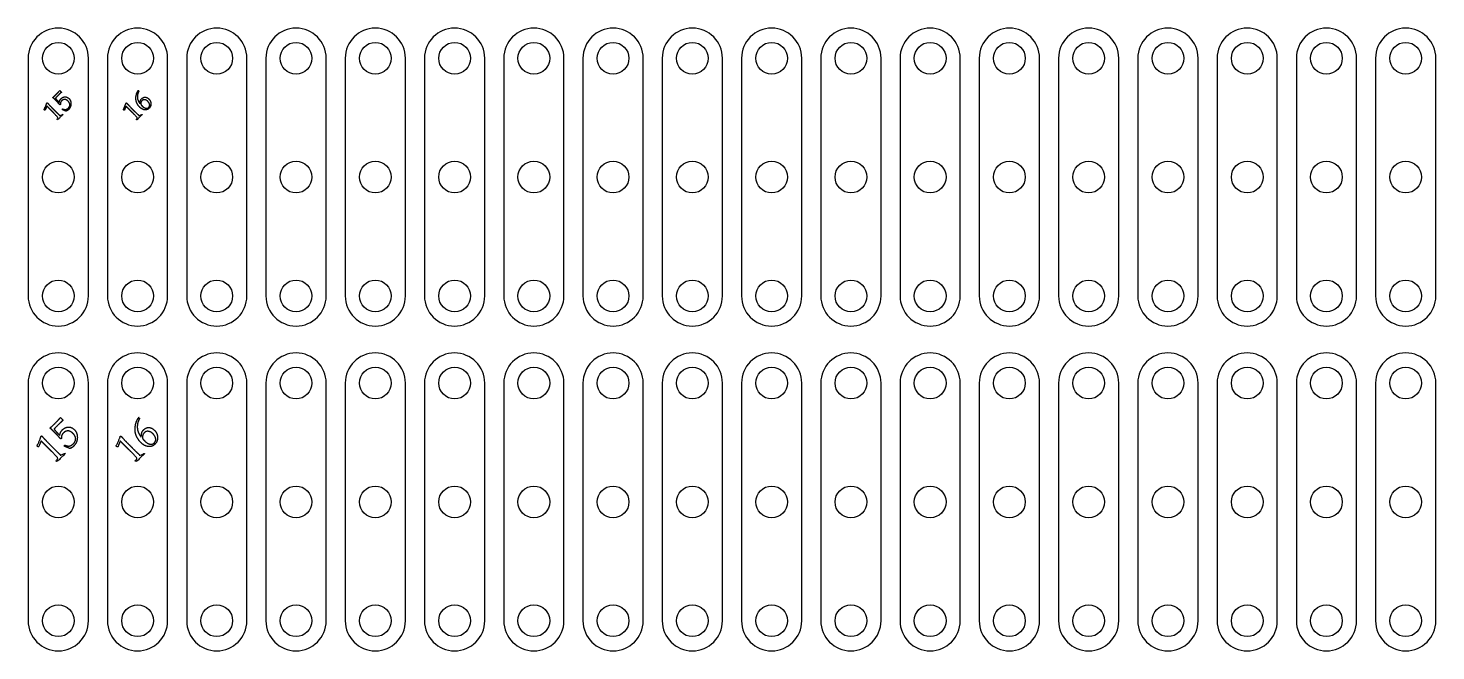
# Model space of a CAD drawing. Extents: x -1.6 to 16.2, y -3 to 0.9.
# Drawn here: x 7.31 to 16.19, y -2.99 to 0.94 of the extents above; entities that cross this region are included whole.
import ezdxf

# ---------------------------------------------------------------- set-up
doc = ezdxf.new("R2010")
doc.units = 0
doc.header["$MEASUREMENT"] = 0
doc.layers.add('1', color=7, linetype='CONTINUOUS')

msp = doc.modelspace()

# ---------------------------------------------------------------- linework, layer by layer
at = {"layer": '1', "color": 163, "linetype": 'CONTINUOUS'}
for p, q in [((7.31, 0.75), (7.31, -0.75)), ((7.69, -0.75), (7.69, 0.75)), ((7.81, 0.75), (7.81, -0.75)), ((8.19, -0.75), (8.19, 0.75)), ((8.31, 0.75), (8.31, -0.75)), ((8.69, -0.75), (8.69, 0.75)), ((8.81, 0.75), (8.81, -0.75)), ((9.19, -0.75), (9.19, 0.75)), ((9.31, 0.75), (9.31, -0.75)), ((9.69, -0.75), (9.69, 0.75)), ((9.81, 0.75), (9.81, -0.75)), ((10.19, -0.75), (10.19, 0.75)), ((10.31, 0.75), (10.31, -0.75)), ((10.69, -0.75), (10.69, 0.75)), ((10.81, 0.75), (10.81, -0.75)), ((11.19, -0.75), (11.19, 0.75)), ((11.31, 0.75), (11.31, -0.75)), ((11.69, -0.75), (11.69, 0.75)), ((11.81, 0.75), (11.81, -0.75)), ((12.19, -0.75), (12.19, 0.75)), ((12.31, 0.75), (12.31, -0.75)), ((12.69, -0.75), (12.69, 0.75)), ((12.81, 0.75), (12.81, -0.75)), ((13.19, -0.75), (13.19, 0.75)), ((13.31, 0.75), (13.31, -0.75)), ((13.69, -0.75), (13.69, 0.75)), ((13.81, 0.75), (13.81, -0.75)), ((14.19, -0.75), (14.19, 0.75)), ((14.31, 0.75), (14.31, -0.75)), ((14.69, -0.75), (14.69, 0.75)), ((14.81, 0.75), (14.81, -0.75)), ((15.19, -0.75), (15.19, 0.75)), ((15.31, 0.75), (15.31, -0.75)), ((15.69, -0.75), (15.69, 0.75)), ((15.81, 0.75), (15.81, -0.75)), ((16.19, -0.75), (16.19, 0.75)), ((7.31, -1.3), (7.31, -2.8)), ((7.69, -2.8), (7.69, -1.3)), ((7.81, -1.3), (7.81, -2.8)), ((8.19, -2.8), (8.19, -1.3)), ((8.31, -1.3), (8.31, -2.8)), ((8.69, -2.8), (8.69, -1.3)), ((8.81, -1.3), (8.81, -2.8)), ((9.19, -2.8), (9.19, -1.3)), ((9.31, -1.3), (9.31, -2.8)), ((9.69, -2.8), (9.69, -1.3)), ((9.81, -1.3), (9.81, -2.8)), ((10.19, -2.8), (10.19, -1.3)), ((10.31, -1.3), (10.31, -2.8)), ((10.69, -2.8), (10.69, -1.3)), ((10.81, -1.3), (10.81, -2.8)), ((11.19, -2.8), (11.19, -1.3)), ((11.31, -1.3), (11.31, -2.8)), ((11.69, -2.8), (11.69, -1.3)), ((11.81, -1.3), (11.81, -2.8)), ((12.19, -2.8), (12.19, -1.3)), ((12.31, -1.3), (12.31, -2.8)), ((12.69, -2.8), (12.69, -1.3)), ((12.81, -1.3), (12.81, -2.8)), ((13.19, -2.8), (13.19, -1.3)), ((13.31, -1.3), (13.31, -2.8)), ((13.69, -2.8), (13.69, -1.3)), ((13.81, -1.3), (13.81, -2.8)), ((14.19, -2.8), (14.19, -1.3)), ((14.31, -1.3), (14.31, -2.8)), ((14.69, -2.8), (14.69, -1.3)), ((14.81, -1.3), (14.81, -2.8)), ((15.19, -2.8), (15.19, -1.3)), ((15.31, -1.3), (15.31, -2.8)), ((15.69, -2.8), (15.69, -1.3)), ((15.81, -1.3), (15.81, -2.8)), ((16.19, -2.8), (16.19, -1.3))]:
    msp.add_line(p, q, dxfattribs=at)
for centre in [(7.5, 0.75), (8, 0.75), (8.5, 0.75), (9, 0.75), (9.5, 0.75), (10, 0.75), (10.5, 0.75), (11, 0.75), (11.5, 0.75), (12, 0.75), (12.5, 0.75), (13, 0.75), (13.5, 0.75), (14, 0.75), (14.5, 0.75), (15, 0.75), (15.5, 0.75), (16, 0.75), (7.5, 0), (8, 0), (8.5, 0), (9, 0), (9.5, 0), (10, 0), (10.5, 0), (11, 0), (11.5, 0), (12, 0), (12.5, 0), (13, 0), (13.5, 0), (14, 0), (14.5, 0), (15, 0), (15.5, 0), (16, 0), (7.5, -0.75), (8, -0.75), (8.5, -0.75), (9, -0.75), (9.5, -0.75), (10, -0.75), (10.5, -0.75), (11, -0.75), (11.5, -0.75), (12, -0.75), (12.5, -0.75), (13, -0.75), (13.5, -0.75), (14, -0.75), (14.5, -0.75), (15, -0.75), (15.5, -0.75), (16, -0.75), (7.5, -1.3), (8, -1.3), (8.5, -1.3), (9, -1.3), (9.5, -1.3), (10, -1.3), (10.5, -1.3), (11, -1.3), (11.5, -1.3), (12, -1.3), (12.5, -1.3), (13, -1.3), (13.5, -1.3), (14, -1.3), (14.5, -1.3), (15, -1.3), (15.5, -1.3), (16, -1.3), (7.5, -2.05), (8, -2.05), (8.5, -2.05), (9, -2.05), (9.5, -2.05), (10, -2.05), (10.5, -2.05), (11, -2.05), (11.5, -2.05), (12, -2.05), (12.5, -2.05), (13, -2.05), (13.5, -2.05), (14, -2.05), (14.5, -2.05), (15, -2.05), (15.5, -2.05), (16, -2.05), (7.5, -2.8), (8, -2.8), (8.5, -2.8), (9, -2.8), (9.5, -2.8), (10, -2.8), (10.5, -2.8), (11, -2.8), (11.5, -2.8), (12, -2.8), (12.5, -2.8), (13, -2.8), (13.5, -2.8), (14, -2.8), (14.5, -2.8), (15, -2.8), (15.5, -2.8), (16, -2.8)]:
    msp.add_circle(centre, 0.1, dxfattribs=at)
for centre, start, end in [((7.5, 0.75), 0, 180), ((8, 0.75), 0, 180), ((8.5, 0.75), 0, 180), ((9, 0.75), 0, 180), ((9.5, 0.75), 0, 180), ((10, 0.75), 0, 180), ((10.5, 0.75), 0, 180), ((11, 0.75), 0, 180), ((11.5, 0.75), 0, 180), ((12, 0.75), 0, 180), ((12.5, 0.75), 0, 180), ((13, 0.75), 0, 180), ((13.5, 0.75), 0, 180), ((14, 0.75), 0, 180), ((14.5, 0.75), 0, 180), ((15, 0.75), 0, 180), ((15.5, 0.75), 0, 180), ((16, 0.75), 0, 180), ((7.5, -0.75), 180, 0), ((8, -0.75), 180, 0), ((8.5, -0.75), 180, 0), ((9, -0.75), 180, 0), ((9.5, -0.75), 180, 0), ((10, -0.75), 180, 0), ((10.5, -0.75), 180, 0), ((11, -0.75), 180, 0), ((11.5, -0.75), 180, 0), ((12, -0.75), 180, 0), ((12.5, -0.75), 180, 0), ((13, -0.75), 180, 0), ((13.5, -0.75), 180, 0), ((14, -0.75), 180, 0), ((14.5, -0.75), 180, 0), ((15, -0.75), 180, 0), ((15.5, -0.75), 180, 0), ((16, -0.75), 180, 0), ((7.5, -1.3), 0, 180), ((8, -1.3), 0, 180), ((8.5, -1.3), 0, 180), ((9, -1.3), 0, 180), ((9.5, -1.3), 0, 180), ((10, -1.3), 0, 180), ((10.5, -1.3), 0, 180), ((11, -1.3), 0, 180), ((11.5, -1.3), 0, 180), ((12, -1.3), 0, 180), ((12.5, -1.3), 0, 180), ((13, -1.3), 0, 180), ((13.5, -1.3), 0, 180), ((14, -1.3), 0, 180), ((14.5, -1.3), 0, 180), ((15, -1.3), 0, 180), ((15.5, -1.3), 0, 180), ((16, -1.3), 0, 180), ((7.5, -2.8), 180, 0), ((8, -2.8), 180, 0), ((8.5, -2.8), 180, 0), ((9, -2.8), 180, 0), ((9.5, -2.8), 180, 0), ((10, -2.8), 180, 0), ((10.5, -2.8), 180, 0), ((11, -2.8), 180, 0), ((11.5, -2.8), 180, 0), ((12, -2.8), 180, 0), ((12.5, -2.8), 180, 0), ((13, -2.8), 180, 0), ((13.5, -2.8), 180, 0), ((14, -2.8), 180, 0), ((14.5, -2.8), 180, 0), ((15, -2.8), 180, 0), ((15.5, -2.8), 180, 0), ((16, -2.8), 180, 0)]:
    msp.add_arc(centre, 0.19, start, end, dxfattribs=at)
for points, knots in [([(7.5565, 0.4192), (7.5541, 0.4178), (7.5513, 0.4166), (7.548, 0.4155), (7.5439, 0.4177), (7.5365, 0.421), (7.5261, 0.4253), (7.5259, 0.4256), (7.5256, 0.4259), (7.5254, 0.4262), (7.5257, 0.4273), (7.526, 0.4285), (7.5263, 0.4296), (7.5266, 0.4298), (7.527, 0.43), (7.5273, 0.4301), (7.5368, 0.4274), (7.5425, 0.426), (7.5442, 0.426), (7.5458, 0.4259), (7.5487, 0.4269), (7.557, 0.4306), (7.5607, 0.4332), (7.5681, 0.4407), (7.5709, 0.4453), (7.5737, 0.4552), (7.5734, 0.4603), (7.5695, 0.4704), (7.5663, 0.4752), (7.5574, 0.4841), (7.5529, 0.4871), (7.5434, 0.4903), (7.5387, 0.4904), (7.5291, 0.4874), (7.5249, 0.4848), (7.5189, 0.4788), (7.5172, 0.4765), (7.5159, 0.474), (7.5147, 0.4715), (7.5139, 0.4692), (7.5136, 0.467), (7.5133, 0.4647), (7.5133, 0.4618), (7.5134, 0.4582), (7.5123, 0.4576), (7.5112, 0.4571), (7.5102, 0.4565), (7.506, 0.4611), (7.5018, 0.4657), (7.4976, 0.4703), (7.4953, 0.473), (7.4928, 0.4756), (7.4867, 0.4818), (7.483, 0.4854), (7.4761, 0.4924), (7.4729, 0.4954), (7.4677, 0.4999), (7.4665, 0.501), (7.466, 0.5015), (7.4661, 0.502), (7.4661, 0.5024), (7.4662, 0.5029), (7.4729, 0.5087), (7.4803, 0.5156), (7.4945, 0.5297), (7.5015, 0.5373), (7.5096, 0.5463), (7.5121, 0.5436), (7.5139, 0.5416), (7.5164, 0.539), (7.5179, 0.5377), (7.5201, 0.5358), (7.52, 0.5355), (7.5199, 0.5351), (7.5198, 0.5348), (7.5148, 0.5305), (7.5084, 0.5244), (7.4898, 0.5058), (7.4837, 0.4996), (7.482, 0.4977), (7.4863, 0.4923), (7.4943, 0.4833), (7.5063, 0.4709), (7.5072, 0.4767), (7.5086, 0.4814), (7.5122, 0.4886), (7.5147, 0.4919), (7.5223, 0.4996), (7.5276, 0.5028), (7.5399, 0.5069), (7.5459, 0.507), (7.5578, 0.5033), (7.563, 0.5001), (7.5758, 0.4873), (7.58, 0.4762), (7.5803, 0.4485), (7.575, 0.4362), (7.5615, 0.4227), (7.5588, 0.4206), (7.5565, 0.4192)], [-0.016754, 0, 0, 0, 0.01816, 0.01816, 0.01816, 0.065415, 0.065415, 0.065415, 0.067691, 0.067691, 0.067691, 0.074553, 0.074553, 0.074553, 0.076667, 0.076667, 0.076667, 0.11093, 0.11093, 0.11093, 0.128979, 0.128979, 0.14715, 0.14715, 0.169864, 0.169864, 0.192702, 0.192702, 0.215361, 0.215361, 0.237553, 0.237553, 0.259875, 0.259875, 0.282326, 0.282326, 0.296536, 0.296536, 0.296536, 0.308534, 0.308534, 0.308534, 0.32269, 0.32269, 0.32269, 0.328682, 0.328682, 0.328682, 0.358944, 0.358944, 0.358944, 0.376258, 0.376258, 0.401127, 0.401127, 0.423635, 0.423635, 0.437599, 0.437599, 0.437599, 0.439925, 0.439925, 0.439925, 0.489846, 0.489846, 0.52786, 0.52786, 0.52786, 0.540564, 0.540564, 0.547088, 0.547088, 0.547088, 0.548719, 0.548719, 0.548719, 0.591153, 0.591153, 0.648725, 0.648725, 0.648725, 0.707878, 0.707878, 0.707878, 0.731973, 0.731973, 0.756068, 0.756068, 0.790188, 0.790188, 0.824155, 0.824155, 0.857964, 0.857964, 0.920553, 0.920553, 0.983246, 0.983246, 1, 1, 1, 1.01816]), ([(8.0019, 0.5419), (8.0041, 0.5427), (8.0063, 0.5435), (8.0085, 0.5443), (8.0087, 0.544), (8.009, 0.5438), (8.0092, 0.5435), (8.0057, 0.5381), (8.0029, 0.5308), (7.9985, 0.5123), (7.9984, 0.5028), (8.0025, 0.4831), (8.0074, 0.4737), (8.0152, 0.4647), (8.0156, 0.467), (8.016, 0.4698), (8.017, 0.4771), (8.0175, 0.48), (8.0179, 0.4818), (8.0184, 0.4835), (8.0192, 0.4855), (8.0206, 0.4879), (8.0219, 0.4902), (8.0238, 0.4925), (8.0304, 0.4991), (8.0351, 0.502), (8.0455, 0.505), (8.0508, 0.5047), (8.0614, 0.5009), (8.0665, 0.4975), (8.0782, 0.4858), (8.0822, 0.4784), (8.0848, 0.4626), (8.0846, 0.4557), (8.0811, 0.4443), (8.0778, 0.439), (8.0647, 0.4259), (8.0553, 0.4227), (8.0338, 0.4259), (8.0235, 0.4316), (8.0071, 0.4481), (8.0018, 0.4553), (7.9935, 0.4712), (7.9909, 0.4796), (7.9889, 0.4972), (7.9895, 0.5065), (7.994, 0.5262), (7.9974, 0.5347), (8.0019, 0.5419)], [-0.061075, 0, 0, 0, 0.019165, 0.019165, 0.019165, 0.022003, 0.022003, 0.022003, 0.086539, 0.086539, 0.151074, 0.151074, 0.215609, 0.215609, 0.215609, 0.235196, 0.235196, 0.260273, 0.260273, 0.260273, 0.276022, 0.276022, 0.276022, 0.29725, 0.29725, 0.334965, 0.334965, 0.37268, 0.37268, 0.410594, 0.410594, 0.464213, 0.464213, 0.517833, 0.517833, 0.571591, 0.571591, 0.663674, 0.663674, 0.755698, 0.755698, 0.816618, 0.816618, 0.877684, 0.877684, 0.938925, 0.938925, 1, 1, 1, 1.019165]), ([(7.4215, 0.4332), (7.4201, 0.4296), (7.4189, 0.426), (7.4178, 0.4225), (7.4174, 0.4223), (7.4169, 0.422), (7.4164, 0.4218), (7.4145, 0.4232), (7.4126, 0.4247), (7.4107, 0.4262), (7.4107, 0.4266), (7.4107, 0.427), (7.4107, 0.4274), (7.4136, 0.4327), (7.4169, 0.4398), (7.4242, 0.4576), (7.4267, 0.4641), (7.428, 0.4682), (7.4287, 0.4685), (7.4295, 0.4688), (7.4302, 0.4692), (7.4475, 0.4505), (7.4579, 0.4395), (7.4691, 0.4282), (7.4767, 0.4206), (7.4899, 0.4074), (7.4953, 0.4022), (7.5054, 0.3926), (7.5085, 0.3899), (7.5096, 0.3892), (7.5108, 0.3886), (7.5119, 0.3883), (7.5129, 0.3884), (7.5141, 0.3885), (7.5152, 0.389), (7.5176, 0.3909), (7.521, 0.3939), (7.5266, 0.3988), (7.5284, 0.3979), (7.5293, 0.397), (7.5303, 0.396), (7.521, 0.3865), (7.5145, 0.3803), (7.508, 0.3738), (7.5014, 0.3668), (7.4908, 0.3557), (7.489, 0.3566), (7.4881, 0.3576), (7.4872, 0.3585), (7.4929, 0.3661), (7.4961, 0.3699), (7.4974, 0.3721), (7.4977, 0.3731), (7.4977, 0.3741), (7.4976, 0.3751), (7.497, 0.3764), (7.4959, 0.3781), (7.4948, 0.3799), (7.4907, 0.3843), (7.477, 0.3988), (7.4735, 0.4025), (7.4653, 0.4107), (7.4572, 0.4188), (7.4372, 0.4388), (7.4308, 0.4452), (7.4297, 0.4461), (7.4286, 0.4471), (7.4277, 0.4473), (7.4271, 0.4466), (7.4263, 0.4454), (7.4258, 0.4442), (7.4238, 0.4391), (7.4227, 0.4361), (7.4215, 0.4332)], [-0.013919, 0, 0, 0, 0.002479, 0.002479, 0.002479, 0.002841, 0.002841, 0.002841, 0.004417, 0.004417, 0.004417, 0.004685, 0.004685, 0.004685, 0.009823, 0.009823, 0.014968, 0.014968, 0.014968, 0.015518, 0.015518, 0.015518, 0.025942, 0.025942, 0.047831, 0.047831, 0.063965, 0.063965, 0.080177, 0.080177, 0.080177, 0.081713, 0.081713, 0.081713, 0.08341, 0.08341, 0.085108, 0.085108, 0.085108, 0.086759, 0.086759, 0.086759, 0.098099, 0.098099, 0.106675, 0.106675, 0.106675, 0.108272, 0.108272, 0.108272, 0.11438, 0.11438, 0.12064, 0.12064, 0.12064, 0.122541, 0.122541, 0.122541, 0.130211, 0.130211, 0.137881, 0.137881, 0.473447, 0.473447, 0.968167, 0.968167, 0.968167, 0.975656, 0.975656, 0.975656, 0.986081, 0.986081, 1, 1, 1, 1.002479]), ([(7.9211, 0.4328), (7.9197, 0.4291), (7.9184, 0.4256), (7.9174, 0.4221), (7.9169, 0.4218), (7.9164, 0.4216), (7.9159, 0.4213), (7.914, 0.4228), (7.9122, 0.4243), (7.9103, 0.4258), (7.9103, 0.4262), (7.9103, 0.4266), (7.9103, 0.427), (7.9132, 0.4323), (7.9165, 0.4394), (7.9238, 0.4571), (7.9262, 0.4636), (7.9276, 0.4678), (7.9283, 0.4681), (7.929, 0.4684), (7.9298, 0.4687), (7.9471, 0.4501), (7.9575, 0.439), (7.9687, 0.4278), (7.9763, 0.4202), (7.9895, 0.407), (7.9949, 0.4018), (8.005, 0.3921), (8.0081, 0.3894), (8.0092, 0.3888), (8.0103, 0.3882), (8.0114, 0.3879), (8.0125, 0.388), (8.0136, 0.3881), (8.0148, 0.3886), (8.0172, 0.3905), (8.0206, 0.3934), (8.0261, 0.3984), (8.028, 0.3974), (8.0289, 0.3965), (8.0298, 0.3956), (8.0206, 0.386), (8.0141, 0.3799), (8.0076, 0.3734), (8.0009, 0.3664), (7.9904, 0.3552), (7.9886, 0.3562), (7.9877, 0.3571), (7.9867, 0.358), (7.9924, 0.3656), (7.9956, 0.3695), (7.997, 0.3716), (7.9973, 0.3727), (7.9972, 0.3737), (7.9972, 0.3746), (7.9966, 0.376), (7.9955, 0.3777), (7.9943, 0.3794), (7.9903, 0.3839), (7.9766, 0.3984), (7.9731, 0.402), (7.9648, 0.4103), (7.9568, 0.4184), (7.9368, 0.4383), (7.9303, 0.4448), (7.9292, 0.4457), (7.9282, 0.4467), (7.9273, 0.4468), (7.9266, 0.4462), (7.9259, 0.445), (7.9253, 0.4437), (7.9233, 0.4386), (7.9222, 0.4357), (7.9211, 0.4328)], [-0.013919, 0, 0, 0, 0.002479, 0.002479, 0.002479, 0.002841, 0.002841, 0.002841, 0.004417, 0.004417, 0.004417, 0.004685, 0.004685, 0.004685, 0.009823, 0.009823, 0.014968, 0.014968, 0.014968, 0.015518, 0.015518, 0.015518, 0.025942, 0.025942, 0.047831, 0.047831, 0.063965, 0.063965, 0.080177, 0.080177, 0.080177, 0.081713, 0.081713, 0.081713, 0.08341, 0.08341, 0.085108, 0.085108, 0.085108, 0.086759, 0.086759, 0.086759, 0.098099, 0.098099, 0.106675, 0.106675, 0.106675, 0.108272, 0.108272, 0.108272, 0.11438, 0.11438, 0.12064, 0.12064, 0.12064, 0.122541, 0.122541, 0.122541, 0.130211, 0.130211, 0.137881, 0.137881, 0.473447, 0.473447, 0.968167, 0.968167, 0.968167, 0.975656, 0.975656, 0.975656, 0.986081, 0.986081, 1, 1, 1, 1.002479]), ([(8.0229, 0.4557), (8.0242, 0.4537), (8.0265, 0.4511), (8.0336, 0.444), (8.0382, 0.4405), (8.0485, 0.4349), (8.0534, 0.4337), (8.0629, 0.4345), (8.067, 0.4365), (8.0735, 0.443), (8.0754, 0.4466), (8.0772, 0.455), (8.0765, 0.4596), (8.072, 0.4694), (8.0688, 0.4738), (8.0609, 0.4818), (8.0567, 0.4847), (8.0478, 0.4883), (8.0434, 0.4889), (8.0392, 0.4881), (8.035, 0.4873), (8.0312, 0.4853), (8.0254, 0.4796), (8.0235, 0.4765), (8.0223, 0.4728), (8.021, 0.4692), (8.0204, 0.466), (8.0209, 0.4603), (8.0216, 0.4578), (8.0229, 0.4557)], [-0.058003, 0, 0, 0, 0.071745, 0.071745, 0.166686, 0.166686, 0.261123, 0.261123, 0.355559, 0.355559, 0.435705, 0.435705, 0.515349, 0.515349, 0.594377, 0.594377, 0.672949, 0.672949, 0.75152, 0.75152, 0.75152, 0.828075, 0.828075, 0.884428, 0.884428, 0.884428, 0.941997, 0.941997, 1, 1, 1, 1.071745]), ([(7.5847, -1.7082), (7.5812, -1.7103), (7.577, -1.7121), (7.572, -1.7137), (7.5658, -1.7104), (7.5548, -1.7055), (7.5391, -1.6991), (7.5388, -1.6986), (7.5385, -1.6981), (7.5381, -1.6977), (7.5386, -1.696), (7.539, -1.6943), (7.5395, -1.6926), (7.54, -1.6923), (7.5404, -1.6921), (7.5409, -1.6918), (7.5553, -1.6959), (7.5637, -1.698), (7.5662, -1.698), (7.5688, -1.6981), (7.5731, -1.6966), (7.5855, -1.6911), (7.591, -1.6872), (7.6022, -1.676), (7.6064, -1.6691), (7.6105, -1.6541), (7.6101, -1.6466), (7.6042, -1.6313), (7.5994, -1.6242), (7.5861, -1.6109), (7.5793, -1.6064), (7.5651, -1.6015), (7.558, -1.6014), (7.5436, -1.6059), (7.5373, -1.6098), (7.5284, -1.6187), (7.5257, -1.6223), (7.5239, -1.626), (7.522, -1.6297), (7.5208, -1.6332), (7.5204, -1.6365), (7.52, -1.6399), (7.5199, -1.6443), (7.5201, -1.6496), (7.5185, -1.6505), (7.5169, -1.6514), (7.5152, -1.6523), (7.509, -1.6454), (7.5027, -1.6384), (7.4964, -1.6315), (7.4929, -1.6275), (7.4893, -1.6236), (7.48, -1.6143), (7.4745, -1.6089), (7.4641, -1.5984), (7.4593, -1.5939), (7.4516, -1.5872), (7.4497, -1.5855), (7.449, -1.5848), (7.4491, -1.5841), (7.4492, -1.5833), (7.4492, -1.5826), (7.4594, -1.574), (7.4705, -1.5636), (7.4917, -1.5424), (7.5023, -1.5311), (7.5143, -1.5175), (7.5148, -1.5177), (7.5152, -1.5179), (7.5156, -1.5181), (7.5182, -1.5216), (7.5208, -1.5246), (7.5247, -1.5284), (7.5269, -1.5305), (7.5301, -1.5333), (7.53, -1.5338), (7.5298, -1.5343), (7.5297, -1.5348), (7.5223, -1.5413), (7.5126, -1.5505), (7.4847, -1.5783), (7.4755, -1.5877), (7.473, -1.5904), (7.4794, -1.5985), (7.4915, -1.612), (7.5094, -1.6307), (7.5108, -1.622), (7.5128, -1.6149), (7.5183, -1.6041), (7.522, -1.5991), (7.5335, -1.5877), (7.5414, -1.5827), (7.5599, -1.5766), (7.5689, -1.5765), (7.5867, -1.5821), (7.5945, -1.5869), (7.6137, -1.6061), (7.6201, -1.6227), (7.6205, -1.6642), (7.6125, -1.6827), (7.5922, -1.703), (7.5882, -1.7062), (7.5847, -1.7082)], [-0.016728, 0, 0, 0, 0.018133, 0.018133, 0.018133, 0.065316, 0.065316, 0.065316, 0.067589, 0.067589, 0.067589, 0.07444, 0.07444, 0.07444, 0.076552, 0.076552, 0.076552, 0.110763, 0.110763, 0.110763, 0.128784, 0.128784, 0.146928, 0.146928, 0.169607, 0.169607, 0.192412, 0.192412, 0.215036, 0.215036, 0.237194, 0.237194, 0.259483, 0.259483, 0.2819, 0.2819, 0.296089, 0.296089, 0.296089, 0.308068, 0.308068, 0.308068, 0.322202, 0.322202, 0.322202, 0.328186, 0.328186, 0.328186, 0.358403, 0.358403, 0.358403, 0.37569, 0.37569, 0.400522, 0.400522, 0.422996, 0.422996, 0.436938, 0.436938, 0.436938, 0.439261, 0.439261, 0.439261, 0.489106, 0.489106, 0.527064, 0.527064, 0.527064, 0.528586, 0.528586, 0.528586, 0.54127, 0.54127, 0.547784, 0.547784, 0.547784, 0.549413, 0.549413, 0.549413, 0.591784, 0.591784, 0.649269, 0.649269, 0.649269, 0.708331, 0.708331, 0.708331, 0.732389, 0.732389, 0.756447, 0.756447, 0.790514, 0.790514, 0.824428, 0.824428, 0.858184, 0.858184, 0.920676, 0.920676, 0.983272, 0.983272, 1, 1, 1, 1.018133]), ([(8.0028, -1.5241), (8.0061, -1.5229), (8.0094, -1.5218), (8.0127, -1.5206), (8.0131, -1.521), (8.0135, -1.5213), (8.0139, -1.5217), (8.0086, -1.5298), (8.0043, -1.5408), (7.9977, -1.5685), (7.9976, -1.5828), (8.0038, -1.6123), (8.0111, -1.6265), (8.0228, -1.64), (8.0234, -1.6364), (8.024, -1.6323), (8.0255, -1.6213), (8.0263, -1.6169), (8.0269, -1.6143), (8.0275, -1.6117), (8.0289, -1.6087), (8.0309, -1.6052), (8.0329, -1.6017), (8.0357, -1.5982), (8.0456, -1.5883), (8.0526, -1.584), (8.0683, -1.5795), (8.0762, -1.5799), (8.0921, -1.5857), (8.0997, -1.5908), (8.1173, -1.6083), (8.1233, -1.6194), (8.1272, -1.6431), (8.1269, -1.6534), (8.1216, -1.6705), (8.1167, -1.6785), (8.0971, -1.6981), (8.0829, -1.703), (8.0507, -1.6981), (8.0353, -1.6895), (8.0107, -1.6649), (8.0027, -1.654), (7.9903, -1.6302), (7.9864, -1.6176), (7.9834, -1.5913), (7.9843, -1.5773), (7.991, -1.5477), (7.996, -1.5349), (8.0028, -1.5241)], [-0.061075, 0, 0, 0, 0.019165, 0.019165, 0.019165, 0.022003, 0.022003, 0.022003, 0.086539, 0.086539, 0.151074, 0.151074, 0.215609, 0.215609, 0.215609, 0.235196, 0.235196, 0.260273, 0.260273, 0.260273, 0.276022, 0.276022, 0.276022, 0.29725, 0.29725, 0.334965, 0.334965, 0.37268, 0.37268, 0.410594, 0.410594, 0.464213, 0.464213, 0.517833, 0.517833, 0.571591, 0.571591, 0.663674, 0.663674, 0.755698, 0.755698, 0.816618, 0.816618, 0.877684, 0.877684, 0.938925, 0.938925, 1, 1, 1, 1.019165]), ([(7.3823, -1.6872), (7.3802, -1.6927), (7.3783, -1.698), (7.3768, -1.7032), (7.376, -1.7036), (7.3753, -1.704), (7.3746, -1.7043), (7.3717, -1.7021), (7.3689, -1.6999), (7.3661, -1.6977), (7.3661, -1.6971), (7.3661, -1.6965), (7.3661, -1.6959), (7.3704, -1.6879), (7.3754, -1.6773), (7.3864, -1.6506), (7.39, -1.6409), (7.392, -1.6347), (7.3931, -1.6342), (7.3942, -1.6337), (7.3953, -1.6333), (7.4212, -1.6612), (7.4369, -1.6778), (7.4537, -1.6946), (7.4651, -1.706), (7.4849, -1.7258), (7.4929, -1.7337), (7.5081, -1.7481), (7.5128, -1.7522), (7.5144, -1.7532), (7.5161, -1.7541), (7.5178, -1.7545), (7.5194, -1.7543), (7.5211, -1.7542), (7.5228, -1.7534), (7.5264, -1.7507), (7.5315, -1.7462), (7.5398, -1.7387), (7.5403, -1.7388), (7.5408, -1.7388), (7.5412, -1.7388), (7.5426, -1.7402), (7.544, -1.7416), (7.5454, -1.743), (7.5454, -1.7434), (7.5454, -1.7439), (7.5455, -1.7443), (7.5315, -1.7573), (7.5218, -1.7666), (7.5121, -1.7763), (7.5021, -1.7868), (7.4863, -1.8035), (7.4858, -1.8035), (7.4854, -1.8035), (7.4849, -1.8034), (7.4835, -1.802), (7.4821, -1.8007), (7.4808, -1.7993), (7.4808, -1.7988), (7.4808, -1.7983), (7.4808, -1.7978), (7.4893, -1.7879), (7.4941, -1.7822), (7.4961, -1.7789), (7.4966, -1.7774), (7.4965, -1.7759), (7.4965, -1.7744), (7.4956, -1.7724), (7.4939, -1.7698), (7.4921, -1.7672), (7.4861, -1.7605), (7.4655, -1.7388), (7.4603, -1.7333), (7.4479, -1.7209), (7.4358, -1.7088), (7.4058, -1.6789), (7.3961, -1.6692), (7.3945, -1.6678), (7.3929, -1.6663), (7.3916, -1.6661), (7.3904, -1.6673), (7.3901, -1.6677), (7.3898, -1.6683), (7.3895, -1.6688), (7.3887, -1.6707), (7.3857, -1.6784), (7.384, -1.6828), (7.3823, -1.6872)], [-0.013755, 0, 0, 0, 0.002472, 0.002472, 0.002472, 0.002833, 0.002833, 0.002833, 0.004404, 0.004404, 0.004404, 0.004671, 0.004671, 0.004671, 0.009795, 0.009795, 0.014925, 0.014925, 0.014925, 0.015474, 0.015474, 0.015474, 0.025868, 0.025868, 0.047694, 0.047694, 0.063782, 0.063782, 0.079947, 0.079947, 0.079947, 0.081478, 0.081478, 0.081478, 0.083171, 0.083171, 0.084863, 0.084863, 0.084863, 0.085252, 0.085252, 0.085252, 0.086898, 0.086898, 0.086898, 0.087287, 0.087287, 0.087287, 0.098594, 0.098594, 0.107146, 0.107146, 0.107146, 0.107513, 0.107513, 0.107513, 0.109105, 0.109105, 0.109105, 0.109499, 0.109499, 0.109499, 0.115591, 0.115591, 0.121835, 0.121835, 0.121835, 0.12373, 0.12373, 0.12373, 0.131376, 0.131376, 0.139022, 0.139022, 0.473528, 0.473528, 0.966685, 0.966685, 0.966685, 0.974091, 0.974091, 0.975942, 0.975942, 0.975942, 0.986245, 0.986245, 1, 1, 1, 1.002472]), ([(7.8816, -1.6878), (7.8795, -1.6933), (7.8777, -1.6987), (7.8761, -1.7039), (7.8754, -1.7043), (7.8746, -1.7046), (7.8739, -1.705), (7.8711, -1.7028), (7.8682, -1.7006), (7.8654, -1.6984), (7.8654, -1.6977), (7.8654, -1.6971), (7.8654, -1.6965), (7.8698, -1.6886), (7.8747, -1.6779), (7.8857, -1.6513), (7.8894, -1.6416), (7.8913, -1.6354), (7.8924, -1.6349), (7.8935, -1.6344), (7.8946, -1.6339), (7.9206, -1.6618), (7.9362, -1.6785), (7.9531, -1.6953), (7.9645, -1.7067), (7.9843, -1.7265), (7.9923, -1.7343), (8.0075, -1.7488), (8.0121, -1.7528), (8.0138, -1.7538), (8.0155, -1.7547), (8.0171, -1.7552), (8.0188, -1.755), (8.0204, -1.7548), (8.0221, -1.7541), (8.0257, -1.7513), (8.0308, -1.7469), (8.0392, -1.7394), (8.0397, -1.7394), (8.0401, -1.7394), (8.0406, -1.7395), (8.042, -1.7408), (8.0433, -1.7422), (8.0447, -1.7436), (8.0447, -1.7441), (8.0448, -1.7445), (8.0448, -1.745), (8.0309, -1.758), (8.0211, -1.7672), (8.0114, -1.7769), (8.0014, -1.7874), (7.9856, -1.8042), (7.9852, -1.8041), (7.9847, -1.8041), (7.9843, -1.8041), (7.9829, -1.8027), (7.9815, -1.8013), (7.9801, -1.7999), (7.9801, -1.7994), (7.9801, -1.799), (7.9801, -1.7985), (7.9886, -1.7886), (7.9934, -1.7828), (7.9954, -1.7795), (7.9959, -1.778), (7.9958, -1.7765), (7.9958, -1.775), (7.9949, -1.773), (7.9932, -1.7704), (7.9915, -1.7679), (7.9855, -1.7612), (7.9649, -1.7395), (7.9596, -1.7339), (7.9472, -1.7216), (7.9351, -1.7095), (7.9052, -1.6795), (7.8955, -1.6699), (7.8939, -1.6685), (7.8923, -1.667), (7.8909, -1.6668), (7.8897, -1.668), (7.8894, -1.6684), (7.8891, -1.669), (7.8888, -1.6695), (7.888, -1.6714), (7.885, -1.6791), (7.8833, -1.6835), (7.8816, -1.6878)], [-0.013755, 0, 0, 0, 0.002472, 0.002472, 0.002472, 0.002833, 0.002833, 0.002833, 0.004404, 0.004404, 0.004404, 0.004671, 0.004671, 0.004671, 0.009795, 0.009795, 0.014925, 0.014925, 0.014925, 0.015474, 0.015474, 0.015474, 0.025868, 0.025868, 0.047694, 0.047694, 0.063782, 0.063782, 0.079947, 0.079947, 0.079947, 0.081478, 0.081478, 0.081478, 0.083171, 0.083171, 0.084863, 0.084863, 0.084863, 0.085252, 0.085252, 0.085252, 0.086898, 0.086898, 0.086898, 0.087287, 0.087287, 0.087287, 0.098594, 0.098594, 0.107146, 0.107146, 0.107146, 0.107513, 0.107513, 0.107513, 0.109105, 0.109105, 0.109105, 0.109499, 0.109499, 0.109499, 0.115591, 0.115591, 0.121835, 0.121835, 0.121835, 0.12373, 0.12373, 0.12373, 0.131376, 0.131376, 0.139022, 0.139022, 0.473528, 0.473528, 0.966685, 0.966685, 0.966685, 0.974091, 0.974091, 0.975942, 0.975942, 0.975942, 0.986245, 0.986245, 1, 1, 1, 1.002472]), ([(8.0344, -1.6534), (8.0364, -1.6565), (8.0397, -1.6604), (8.0504, -1.671), (8.0572, -1.6762), (8.0727, -1.6846), (8.0801, -1.6864), (8.0944, -1.6852), (8.1005, -1.6823), (8.1102, -1.6726), (8.1131, -1.6672), (8.1158, -1.6545), (8.1147, -1.6476), (8.1079, -1.6329), (8.1033, -1.6262), (8.0913, -1.6143), (8.085, -1.61), (8.0717, -1.6045), (8.0652, -1.6037), (8.0588, -1.6048), (8.0524, -1.606), (8.0468, -1.609), (8.0381, -1.6177), (8.0353, -1.6223), (8.0334, -1.6277), (8.0315, -1.6332), (8.0307, -1.6381), (8.0313, -1.6466), (8.0324, -1.6503), (8.0344, -1.6534)], [-0.058003, 0, 0, 0, 0.071745, 0.071745, 0.166686, 0.166686, 0.261123, 0.261123, 0.355559, 0.355559, 0.435705, 0.435705, 0.515349, 0.515349, 0.594377, 0.594377, 0.672949, 0.672949, 0.75152, 0.75152, 0.75152, 0.828075, 0.828075, 0.884428, 0.884428, 0.884428, 0.941997, 0.941997, 1, 1, 1, 1.071745])]:
    msp.add_open_spline(points, degree=3, knots=knots, dxfattribs=at)
for points in [[(7.4271, 0.4466), (7.4269, 0.4465), (7.4267, 0.4462), (7.4265, 0.4458)], [(7.9266, 0.4462), (7.9265, 0.446), (7.9263, 0.4457), (7.9261, 0.4454)]]:
    msp.add_open_spline(points, degree=3, dxfattribs=at)

doc.saveas('drawing.dxf')
